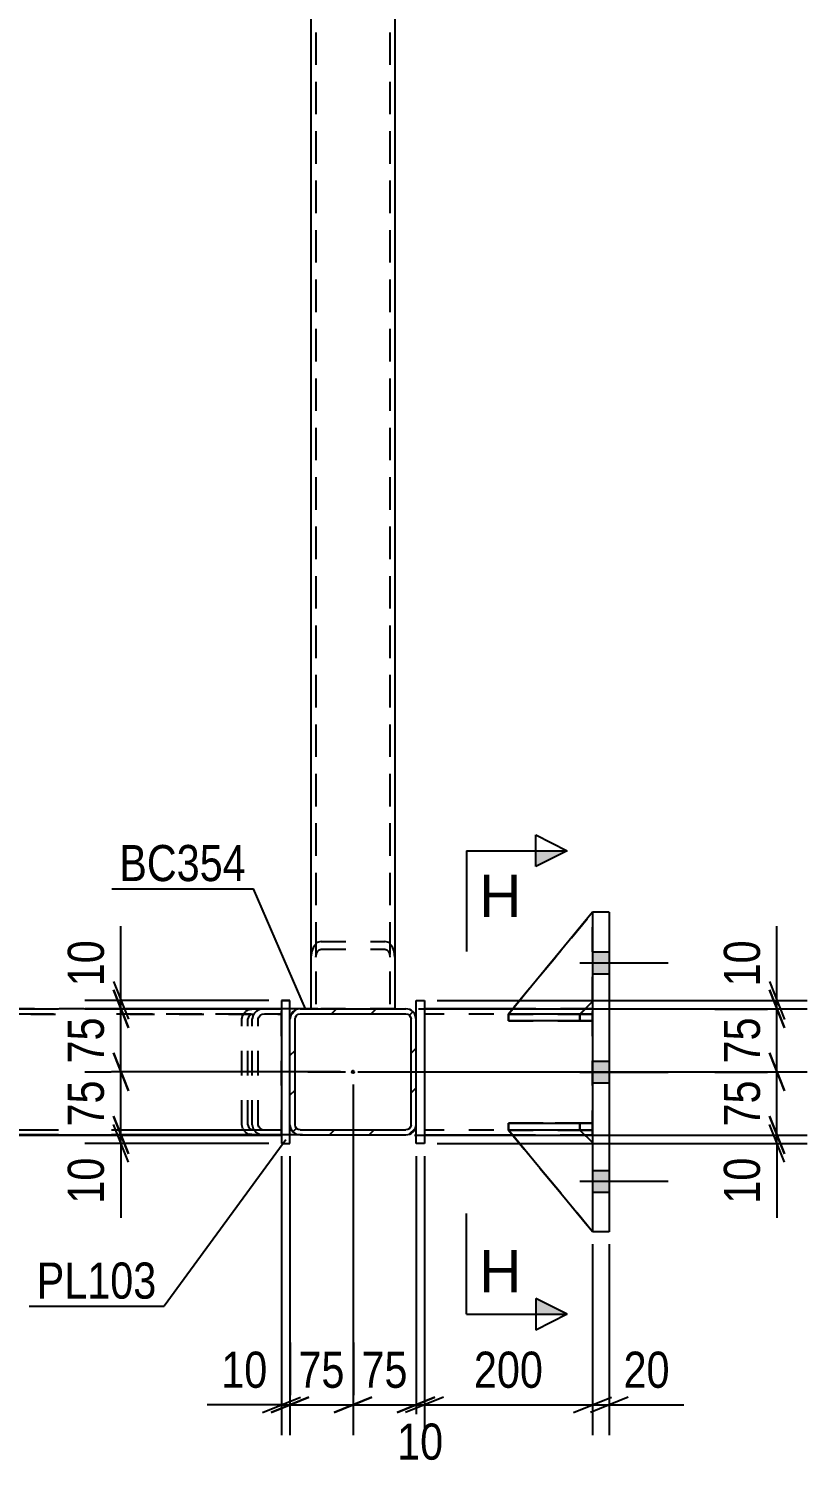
# Model space of a CAD drawing. Header units: millimetres. Extents: x -857 to 332, y -866 to -25.
# Drawn here: x 182.9 to 244.7, y -499.2 to -385.1 of the extents above; entities that cross this region are included whole.
import ezdxf

# ---------------------------------------------------------------- set-up
doc = ezdxf.new("R2010")
doc.units = ezdxf.units.MM
doc.linetypes.add('DXK_LINE_DOT2', pattern=[3.9198, 1.9599, -1.9599])
doc.linetypes.add('DXK_LINE_DOT3', pattern=[5.9187, 2.979, -0.9799, 0.9799, -0.9799])
doc.styles.add('Arial', font='ARIAL.TTF', dxfattribs={"height": 0.2})
doc.styles.add('Arial Narrow', font='ARIALN.TTF', dxfattribs={"height": 0.2})

# ---------------------------------------------------------------- blocks, each defined once
blk = doc.blocks.new('Part-570386455-13842 - 13803')
at = {"color": 7, "linetype": 'DXK_LINE_DOT2'}
for p, q in [((147.64, -462.85), (202.96, -462.85)), ((201.6, -462.85), (201.23, -462.91)), ((202.96, -462.85), (201.6, -462.85)), ((202.96, -472.85), (202.96, -462.85)), ((147.64, -463.25), (202.96, -463.25)), ((200.72, -463.34), (200.64, -463.65)), ((200.64, -472.05), (200.64, -463.65)), ((201.12, -463.65), (201.16, -463.5)), ((201.12, -472.05), (201.12, -463.65)), ((201.16, -463.5), (201.26, -463.37)), ((201.26, -463.37), (201.42, -463.28)), ((201.42, -463.28), (201.6, -463.25)), ((200.64, -472.05), (200.72, -472.36)), ((201.16, -472.2), (201.12, -472.05)), ((201.26, -472.33), (201.16, -472.2)), ((147.64, -472.45), (202.96, -472.45)), ((202.96, -472.85), (147.64, -472.85)), ((201.23, -472.79), (201.6, -472.85)), ((201.26, -472.33), (201.32, -472.36)), ((201.32, -472.36), (201.42, -472.42)), ((201.42, -472.42), (201.6, -472.45)), ((201.6, -472.85), (202.96, -472.85))]:
    blk.add_line(p, q, dxfattribs=at)
for centre, start, end in [((201.51, -463.76), 107.7012, 152.0537), ((201.51, -471.94), 207.9463, 252.2988)]:
    blk.add_arc(centre, 0.895, start, end, dxfattribs=at)
blk = doc.blocks.new('Part-570386455-13860 - 13803')
at = {"color": 7, "linetype": 'DXK_LINE_DOT2'}
for p, q in [((202.96, -462.86), (120.36, -462.86)), ((120.36, -462.86), (120.36, -472.86)), ((202.96, -472.86), (202.96, -462.86)), ((120.36, -463.26), (202.96, -463.26)), ((202.96, -472.46), (120.36, -472.46))]:
    blk.add_line(p, q, dxfattribs=at)
at = {"color": 2, "linetype": 'Continuous'}
blk.add_line((120.36, -472.86), (202.96, -472.86), dxfattribs=at)
blk = doc.blocks.new('Part-570386455-13931 - 13803')
at = {"linetype": 'Continuous'}
h = blk.add_hatch(dxfattribs=at)
h.set_pattern_fill('', scale=0.7, style=0, pattern_type=0)
h.set_pattern_definition([(45, (167.795, -472.6288), (-1.57154, 1.57154), [])])
h.paths.add_polyline_path([(167.79, -463.07), (167.79, -472.63), (167.82, -472.62), (168.03, -472.36), (168.1, -472.05), (168.1, -463.65), (168.03, -463.34), (167.82, -463.08)])
at = {"color": 7, "linetype": 'DXK_LINE_DOT2'}
for p, q in [((162.1, -463.08), (162, -463.34)), ((162.26, -462.91), (162.1, -463.08)), ((162.44, -462.85), (162.26, -462.91)), ((162.44, -462.85), (166.84, -462.85)), ((200.41, -462.91), (200.78, -462.85)), ((202.96, -462.85), (202.96, -472.85)), ((162, -463.34), (161.96, -463.65)), ((161.96, -472.05), (161.96, -463.65)), ((162.2, -463.65), (162.22, -463.5)), ((162.2, -472.05), (162.2, -463.65)), ((162.22, -463.5), (162.27, -463.37)), ((162.27, -463.37), (162.35, -463.28)), ((162.35, -463.28), (162.44, -463.25)), ((162.44, -463.25), (202.96, -463.25)), ((167.47, -463.25), (167.56, -463.28)), ((167.56, -463.28), (167.64, -463.37)), ((167.64, -463.37), (167.69, -463.5)), ((167.69, -463.5), (167.71, -463.65)), ((167.71, -472.05), (167.71, -463.65)), ((199.82, -463.65), (199.89, -463.34)), ((199.82, -472.05), (199.82, -463.65)), ((200.34, -463.5), (200.3, -463.65)), ((200.3, -472.05), (200.3, -463.65)), ((200.44, -463.37), (200.34, -463.5)), ((200.44, -463.37), (200.48, -463.34)), ((200.48, -463.34), (200.59, -463.28)), ((200.59, -463.28), (200.78, -463.25)), ((161.96, -472.05), (162, -472.36)), ((162.22, -472.2), (162.2, -472.05)), ((162.27, -472.33), (162.22, -472.2)), ((167.69, -472.2), (167.64, -472.33)), ((167.71, -472.05), (167.69, -472.2)), ((199.89, -472.36), (199.82, -472.05)), ((200.3, -472.05), (200.34, -472.2)), ((200.34, -472.2), (200.44, -472.33)), ((162, -472.36), (162.1, -472.62)), ((162.1, -472.62), (162.26, -472.79)), ((162.26, -472.79), (162.44, -472.85)), ((162.35, -472.42), (162.27, -472.33)), ((162.44, -472.45), (162.35, -472.42)), ((162.44, -472.45), (167.79, -472.45)), ((162.44, -472.85), (166.84, -472.85)), ((162.44, -472.85), (166.84, -472.85)), ((167.56, -472.42), (167.47, -472.45)), ((167.64, -472.33), (167.56, -472.42)), ((167.65, -472.45), (202.96, -472.45)), ((200.78, -472.85), (200.41, -472.79)), ((200.44, -472.33), (200.48, -472.36)), ((200.48, -472.36), (200.59, -472.42)), ((200.59, -472.42), (200.78, -472.45))]:
    blk.add_line(p, q, dxfattribs=at)
at = {"color": 2, "linetype": 'Continuous'}
for p, q in [((166.84, -462.85), (202.96, -462.85)), ((167.65, -462.91), (167.47, -462.85)), ((167.79, -463.07), (167.65, -462.91)), ((167.79, -472.63), (167.79, -463.07)), ((167.82, -463.08), (167.79, -463.07)), ((168.03, -463.34), (167.82, -463.08)), ((168.1, -463.65), (168.03, -463.34)), ((168.1, -472.05), (168.1, -463.65)), ((168.03, -472.36), (168.1, -472.05)), ((202.96, -472.85), (166.84, -472.85)), ((167.47, -472.85), (167.65, -472.79)), ((167.65, -472.79), (167.79, -472.63)), ((167.79, -472.63), (167.82, -472.62)), ((167.82, -472.62), (168.03, -472.36))]:
    blk.add_line(p, q, dxfattribs=at)
at = {"color": 7, "linetype": 'DXK_LINE_DOT2'}
for centre, start, end in [((200.68, -463.76), 107.7012, 152.0537), ((200.68, -471.94), 207.9463, 252.2988)]:
    blk.add_arc(centre, 0.895, start, end, dxfattribs=at)
blk = doc.blocks.new('Part-570386455-13868 - 13803')
at = {"color": 7, "linetype": 'DXK_LINE_DOT2'}
for p, q in [((205.69, -264.52), (205.69, -462.85)), ((211.56, -264.52), (211.56, -462.85)), ((205.29, -267.82), (205.29, -462.85)), ((211.96, -267.82), (211.96, -462.85)), ((205.36, -458.27), (205.29, -458.74)), ((205.53, -457.87), (205.36, -458.27)), ((205.79, -457.6), (205.53, -457.87)), ((205.69, -458.74), (205.73, -458.5)), ((205.73, -458.5), (205.81, -458.3)), ((206.1, -457.51), (205.79, -457.6)), ((205.81, -458.3), (205.94, -458.17)), ((205.94, -458.17), (206.1, -458.12)), ((206.1, -457.51), (211.16, -457.51)), ((206.1, -458.12), (211.16, -458.12)), ((211.47, -457.6), (211.16, -457.51)), ((211.16, -458.12), (211.31, -458.17)), ((211.31, -458.17), (211.44, -458.3)), ((211.44, -458.3), (211.53, -458.5)), ((211.73, -457.87), (211.47, -457.6)), ((211.53, -458.5), (211.56, -458.74)), ((211.9, -458.27), (211.73, -457.87)), ((211.96, -458.74), (211.9, -458.27)), ((205.29, -462.85), (211.96, -462.85))]:
    blk.add_line(p, q, dxfattribs=at)
blk = doc.blocks.new('Part-570386455-13938 - 13803')
at = {"color": 2, "linetype": 'Continuous'}
for p, q in [((221.3, -462.86), (214.3, -462.86)), ((227.63, -462.86), (227.04, -462.86)), ((221.29, -472.86), (214.3, -472.86)), ((227.63, -472.86), (227.02, -472.86))]:
    blk.add_line(p, q, dxfattribs=at)
at = {"color": 7, "linetype": 'DXK_LINE_DOT2'}
for p, q in [((214.3, -462.86), (214.3, -472.86)), ((227.04, -462.86), (221.3, -462.86)), ((227.63, -472.86), (227.63, -462.86)), ((227.63, -463.26), (214.3, -463.26)), ((227.63, -472.46), (214.3, -472.46)), ((227.02, -472.86), (221.29, -472.86))]:
    blk.add_line(p, q, dxfattribs=at)
at = {"color": 7, "linetype": 'DXK_LINE_DOT3'}
blk.add_line((237.63, -467.86), (204.3, -467.86), dxfattribs=at)
blk = doc.blocks.new('Part-570386455-13878 - 13803')
at = {"linetype": 'Continuous'}
h = blk.add_hatch(dxfattribs=at)
h.set_pattern_fill('', scale=0.7, style=0, pattern_type=0)
h.set_pattern_definition([(45, (204.1222, -462.9112), (-1.57154, 1.57154), [])])
h.paths.add_polyline_path([(204.43, -462.85), (204.12, -462.91), (203.86, -463.08), (203.69, -463.34), (203.63, -463.65), (203.63, -472.05), (203.69, -472.36), (203.86, -472.62), (204.12, -472.79), (204.43, -472.85), (212.83, -472.85), (213.13, -472.79), (213.39, -472.62), (213.57, -472.36), (213.63, -472.05), (213.63, -463.65), (213.57, -463.34), (213.39, -463.08), (213.13, -462.91), (212.83, -462.85)])
h.paths.add_polyline_path([(212.83, -463.25), (212.98, -463.28), (213.11, -463.37), (213.2, -463.5), (213.23, -463.65), (213.23, -472.05), (213.2, -472.2), (213.11, -472.33), (212.98, -472.42), (212.83, -472.45), (204.43, -472.45), (204.28, -472.42), (204.15, -472.33), (204.06, -472.2), (204.03, -472.05), (204.03, -463.65), (204.06, -463.5), (204.15, -463.37), (204.28, -463.28), (204.43, -463.25)])
blk.add_hatch(color=30, dxfattribs=at).paths.add_polyline_path([(208.63, -467.95, -1), (208.63, -467.75, -1)])
at = {"color": 2, "linetype": 'Continuous'}
for p, q in [((204.43, -462.85), (204.12, -462.91)), ((204.43, -462.85), (212.83, -462.85)), ((213.13, -462.91), (212.83, -462.85)), ((203.69, -463.34), (203.63, -463.65)), ((203.63, -472.05), (203.63, -463.65)), ((204.03, -463.65), (204.06, -463.5)), ((204.03, -472.05), (204.03, -463.65)), ((204.06, -463.5), (204.15, -463.37)), ((204.15, -463.37), (204.28, -463.28)), ((204.28, -463.28), (204.43, -463.25)), ((204.43, -463.25), (212.83, -463.25)), ((212.83, -463.25), (212.98, -463.28)), ((212.98, -463.28), (213.11, -463.37)), ((213.11, -463.37), (213.2, -463.5)), ((213.2, -463.5), (213.23, -463.65)), ((213.23, -472.05), (213.23, -463.65)), ((213.63, -463.65), (213.57, -463.34)), ((213.63, -472.05), (213.63, -463.65)), ((203.63, -472.05), (203.69, -472.36)), ((204.06, -472.2), (204.03, -472.05)), ((204.15, -472.33), (204.06, -472.2)), ((213.2, -472.2), (213.11, -472.33)), ((213.23, -472.05), (213.2, -472.2)), ((213.57, -472.36), (213.63, -472.05)), ((204.12, -472.79), (204.43, -472.85)), ((204.28, -472.42), (204.15, -472.33)), ((204.43, -472.45), (204.28, -472.42)), ((204.43, -472.45), (212.83, -472.45)), ((204.43, -472.85), (212.83, -472.85)), ((212.98, -472.42), (212.83, -472.45)), ((212.83, -472.85), (213.13, -472.79)), ((213.11, -472.33), (212.98, -472.42))]:
    blk.add_line(p, q, dxfattribs=at)
at = {"color": 30, "linetype": 'DXK_LINE_DOT3'}
blk.add_line((208.63, -467.85), (208.63, -467.85), dxfattribs=at)
at = {"color": 30, "linetype": 'Continuous'}
blk.add_circle((208.63, -467.85), 0.1, dxfattribs=at)
at = {"color": 2, "linetype": 'Continuous'}
for centre, start, end in [((204.43, -463.65), 112.5, 157.5), ((212.83, -463.65), 22.5, 67.5), ((204.43, -472.05), 202.5, 247.5), ((212.83, -472.05), 292.5, 337.5)]:
    blk.add_arc(centre, 0.8, start, end, dxfattribs=at)
blk = doc.blocks.new('Part-570386455-14010 - 13803')
at = {"color": 2, "linetype": 'Continuous'}
for p, q in [((220.96, -472.46), (220.96, -472.46)), ((226.63, -472.46), (220.96, -472.46)), ((227.63, -480.52), (220.96, -472.46)), ((226.63, -472.46), (226.63, -472.46)), ((226.63, -472.46), (227.63, -473.46))]:
    blk.add_line(p, q, dxfattribs=at)
at = {"color": 7, "linetype": 'DXK_LINE_DOT2'}
for p, q in [((220.96, -472.46), (226.63, -472.46)), ((227.63, -480.52), (220.96, -472.46)), ((226.63, -472.46), (227.63, -473.46)), ((227.63, -473.46), (227.63, -480.52))]:
    blk.add_line(p, q, dxfattribs=at)
blk = doc.blocks.new('Part-570386455-13890 - 13803')
at = {"color": 7, "linetype": 'DXK_LINE_DOT2'}
for p, q in [((205.69, -267.82), (205.69, -462.85)), ((211.56, -267.82), (211.56, -462.85)), ((211.96, -462.85), (205.29, -462.85))]:
    blk.add_line(p, q, dxfattribs=at)
at = {"color": 2, "linetype": 'Continuous'}
for p, q in [((205.29, -282.64), (205.29, -462.85)), ((211.96, -282.64), (211.96, -462.85))]:
    blk.add_line(p, q, dxfattribs=at)
blk = doc.blocks.new('Part-570386455-13967 - 13803')
at = {"color": 2, "linetype": 'Continuous'}
for p, q in [((213.63, -462.19), (214.3, -462.19)), ((213.63, -463.65), (213.63, -462.19)), ((214.3, -462.19), (214.3, -473.52)), ((213.63, -473.52), (213.63, -472.05)), ((214.3, -473.52), (213.63, -473.52))]:
    blk.add_line(p, q, dxfattribs=at)
at = {"color": 7, "linetype": 'DXK_LINE_DOT2'}
blk.add_line((213.63, -472.05), (213.63, -463.65), dxfattribs=at)
blk = doc.blocks.new('Part-570386455-13950 - 13803')
at = {"color": 2, "linetype": 'Continuous'}
for p, q in [((228.96, -455.19), (227.63, -455.19)), ((227.63, -455.19), (227.63, -480.52)), ((228.96, -455.19), (228.96, -480.52)), ((228.96, -480.52), (227.63, -480.52))]:
    blk.add_line(p, q, dxfattribs=at)
blk = doc.blocks.new('Part-570386455-13951 - 13803')
at = {"color": 7, "linetype": 'DXK_LINE_DOT2'}
for p, q in [((220.96, -463.79), (220.96, -463.26)), ((220.96, -463.26), (226.63, -463.26)), ((227.63, -463.26), (220.96, -463.26)), ((226.63, -463.79), (220.96, -463.79)), ((220.96, -463.79), (227.63, -463.79)), ((226.63, -463.79), (226.63, -463.26)), ((226.63, -463.26), (227.63, -463.26)), ((227.63, -463.79), (226.63, -463.79)), ((227.63, -463.79), (227.63, -463.26)), ((227.63, -463.79), (227.63, -463.79))]:
    blk.add_line(p, q, dxfattribs=at)
blk = doc.blocks.new('Part-570386455-13952 - 13803')
at = {"color": 7, "linetype": 'DXK_LINE_DOT2'}
for p, q in [((220.96, -472.46), (220.96, -471.92)), ((220.96, -471.92), (226.63, -471.92)), ((227.63, -471.92), (220.96, -471.92)), ((226.63, -472.46), (226.63, -471.92)), ((226.63, -471.92), (227.63, -471.92)), ((227.63, -472.46), (227.63, -471.92)), ((226.63, -472.46), (220.96, -472.46)), ((220.96, -472.46), (227.63, -472.46)), ((227.63, -472.46), (226.63, -472.46)), ((227.63, -472.46), (227.63, -472.46))]:
    blk.add_line(p, q, dxfattribs=at)
blk = doc.blocks.new('Part-570386455-13953 - 13803')
at = {"color": 2, "linetype": 'Continuous'}
for p, q in [((220.97, -463.26), (220.96, -463.26)), ((220.96, -463.26), (220.96, -463.79)), ((227.63, -463.79), (220.96, -463.79)), ((227.63, -463.26), (221.51, -463.26)), ((227.63, -463.26), (227.63, -463.26)), ((227.63, -463.26), (227.63, -463.79)), ((227.63, -463.79), (227.63, -463.79))]:
    blk.add_line(p, q, dxfattribs=at)
at = {"color": 7, "linetype": 'DXK_LINE_DOT2'}
for p, q in [((220.96, -463.79), (226.63, -463.79)), ((221.51, -463.26), (220.97, -463.26)), ((226.63, -463.26), (220.97, -463.26)), ((226.63, -463.26), (227.63, -463.26)), ((226.63, -463.26), (226.63, -463.79)), ((226.63, -463.79), (227.63, -463.79)), ((227.63, -463.26), (227.63, -463.79))]:
    blk.add_line(p, q, dxfattribs=at)
blk = doc.blocks.new('Part-570386455-13962 - 13803')
at = {"color": 2, "linetype": 'Continuous'}
for p, q in [((202.96, -462.18), (203.63, -462.18)), ((202.96, -462.18), (202.96, -473.52)), ((203.63, -463.65), (203.63, -462.18)), ((203.63, -473.52), (203.63, -472.05)), ((202.96, -473.52), (203.63, -473.52))]:
    blk.add_line(p, q, dxfattribs=at)
at = {"color": 7, "linetype": 'DXK_LINE_DOT2'}
for p, q in [((203.63, -462.18), (202.96, -462.18)), ((203.63, -462.18), (203.63, -462.18)), ((203.63, -472.05), (203.63, -463.65)), ((202.96, -473.52), (203.63, -473.52))]:
    blk.add_line(p, q, dxfattribs=at)
blk = doc.blocks.new('Part-570386455-13964 - 13803')
at = {"color": 2, "linetype": 'Continuous'}
for p, q in [((220.96, -471.92), (227.63, -471.92)), ((220.96, -471.92), (220.96, -472.46)), ((227.63, -471.92), (227.63, -471.92)), ((227.63, -471.92), (227.63, -472.46)), ((227.63, -472.46), (220.96, -472.46)), ((227.63, -472.46), (227.63, -472.46))]:
    blk.add_line(p, q, dxfattribs=at)
at = {"color": 7, "linetype": 'DXK_LINE_DOT2'}
for p, q in [((226.63, -471.92), (220.96, -471.92)), ((227.63, -471.92), (226.63, -471.92)), ((226.63, -471.92), (226.63, -472.46)), ((227.63, -471.92), (227.63, -472.46)), ((220.96, -472.46), (226.63, -472.46)), ((226.63, -472.46), (227.63, -472.46))]:
    blk.add_line(p, q, dxfattribs=at)
blk = doc.blocks.new('Part-570386455-14011 - 13803')
at = {"color": 7, "linetype": 'DXK_LINE_DOT2'}
for p, q in [((220.96, -472.46), (226.63, -472.46)), ((227.63, -480.52), (220.96, -472.46)), ((220.96, -472.46), (220.96, -472.46)), ((226.63, -472.46), (220.96, -472.46)), ((220.96, -472.46), (227.63, -480.52)), ((226.63, -472.46), (227.63, -473.46)), ((226.63, -472.46), (226.63, -472.46)), ((227.63, -473.46), (226.63, -472.46)), ((227.63, -473.46), (227.63, -480.52))]:
    blk.add_line(p, q, dxfattribs=at)
blk = doc.blocks.new('Part-570386455-14012 - 13803')
at = {"color": 2, "linetype": 'Continuous'}
for p, q in [((227.63, -455.19), (220.96, -463.26)), ((226.64, -463.26), (227.63, -462.26)), ((221.51, -463.26), (220.96, -463.26)), ((220.96, -463.26), (220.96, -463.26))]:
    blk.add_line(p, q, dxfattribs=at)
at = {"color": 7, "linetype": 'DXK_LINE_DOT2'}
for p, q in [((220.96, -463.26), (227.63, -455.19)), ((227.63, -462.26), (227.63, -455.19)), ((226.63, -463.26), (227.63, -462.26)), ((226.63, -463.26), (220.96, -463.26)), ((226.63, -463.26), (221.51, -463.26)), ((226.63, -463.26), (226.64, -463.26)), ((226.63, -463.26), (226.63, -463.26))]:
    blk.add_line(p, q, dxfattribs=at)
blk = doc.blocks.new('Part-570386455-14013 - 13803')
at = {"color": 7, "linetype": 'DXK_LINE_DOT2'}
for p, q in [((227.63, -455.19), (220.96, -463.26)), ((220.96, -463.26), (227.63, -455.19)), ((227.63, -462.26), (227.63, -455.19)), ((226.63, -463.26), (227.63, -462.26)), ((226.63, -463.26), (227.63, -462.26)), ((220.96, -463.26), (226.63, -463.26)), ((220.96, -463.26), (220.96, -463.26)), ((226.63, -463.26), (220.96, -463.26)), ((226.63, -463.26), (226.63, -463.26))]:
    blk.add_line(p, q, dxfattribs=at)
blk = doc.blocks.new('Bolt-570386455-14024 - 13803')
at = {"linetype": 'Continuous'}
for points in [[(228.96, -460.06), (228.96, -458.32), (227.63, -458.32), (227.63, -460.06)], [(228.96, -460.06), (228.96, -458.32), (227.63, -458.32), (227.63, -460.06)], [(228.96, -460.06), (228.96, -458.32), (227.63, -458.32), (227.63, -460.06)], [(228.96, -468.72), (228.96, -466.99), (227.63, -466.99), (227.63, -468.72)], [(228.96, -468.72), (228.96, -466.99), (227.63, -466.99), (227.63, -468.72)], [(228.96, -477.39), (228.96, -475.66), (227.63, -475.66), (227.63, -477.39)], [(228.96, -477.39), (228.96, -475.66), (227.63, -475.66), (227.63, -477.39)], [(228.96, -477.39), (228.96, -475.66), (227.63, -475.66), (227.63, -477.39)]]:
    blk.add_hatch(color=1, dxfattribs=at).paths.add_polyline_path(points)
at = {"color": 1, "linetype": 'Continuous'}
for p, q in [((227.63, -458.32), (228.96, -458.32)), ((227.63, -458.32), (228.96, -458.32)), ((227.63, -458.32), (228.96, -458.32)), ((226.63, -459.19), (233.63, -459.19)), ((226.63, -459.19), (233.63, -459.19)), ((226.63, -459.19), (233.63, -459.19)), ((227.63, -460.06), (228.96, -460.06)), ((227.63, -460.06), (228.96, -460.06)), ((227.63, -460.06), (228.96, -460.06)), ((227.63, -466.99), (228.96, -466.99)), ((227.63, -466.99), (228.96, -466.99)), ((226.63, -467.86), (233.63, -467.86)), ((226.63, -467.86), (233.63, -467.86)), ((227.63, -468.72), (228.96, -468.72)), ((227.63, -468.72), (228.96, -468.72)), ((227.63, -475.66), (228.96, -475.66)), ((227.63, -475.66), (228.96, -475.66)), ((227.63, -475.66), (228.96, -475.66)), ((226.63, -476.52), (233.63, -476.52)), ((226.63, -476.52), (233.63, -476.52)), ((226.63, -476.52), (233.63, -476.52)), ((227.63, -477.39), (228.96, -477.39)), ((227.63, -477.39), (228.96, -477.39)), ((227.63, -477.39), (228.96, -477.39))]:
    blk.add_line(p, q, dxfattribs=at)
blk = doc.blocks.new('StraightDimension-570386455-14648 - 13803')
at = {"color": 7, "linetype": 'Continuous'}
for p, q in [((227.63, -481.52), (227.63, -496.65)), ((228.96, -481.52), (228.96, -496.65)), ((226.13, -494.85), (229.13, -493.65)), ((230.46, -493.65), (227.46, -494.85)), ((227.63, -494.25), (228.96, -494.25)), ((228.96, -494.25), (234.87, -494.25)), ((228.96, -494.25), (234.87, -494.25))]:
    blk.add_line(p, q, dxfattribs=at)
at = {"color": 0}
blk.add_wipeout([(234.34, -493.5), (234.34, -489.3), (229.49, -489.3), (229.49, -493.5)], dxfattribs=at)
at = {"color": 3, "style": 'Arial Narrow'}
blk.add_text('20', height=2.863, dxfattribs=at).set_placement((230.09, -492.9))
blk = doc.blocks.new('StraightDimension-570386455-14588 - 13803')
at = {"color": 7, "linetype": 'Continuous'}
for p, q in [((208.63, -468.85), (208.63, -496.65)), ((213.63, -474.52), (213.63, -496.65)), ((207.13, -494.85), (210.13, -493.65)), ((215.13, -493.65), (212.13, -494.85)), ((208.63, -494.25), (213.63, -494.25))]:
    blk.add_line(p, q, dxfattribs=at)
at = {"color": 0}
blk.add_wipeout([(213.56, -493.5), (213.56, -489.3), (208.7, -489.3), (208.7, -493.5)], dxfattribs=at)
at = {"color": 3, "style": 'Arial Narrow'}
blk.add_text('75', height=2.863, dxfattribs=at).set_placement((209.3, -492.9))
blk = doc.blocks.new('StraightDimension-570386455-14605 - 13803')
at = {"color": 7, "linetype": 'Continuous'}
for p, q in [((208.63, -468.85), (208.63, -496.65)), ((203.63, -474.52), (203.63, -496.65)), ((202.13, -494.85), (205.13, -493.65)), ((210.13, -493.65), (207.13, -494.85)), ((203.63, -494.25), (208.63, -494.25))]:
    blk.add_line(p, q, dxfattribs=at)
at = {"color": 0}
blk.add_wipeout([(208.56, -493.5), (208.56, -489.3), (203.7, -489.3), (203.7, -493.5)], dxfattribs=at)
at = {"color": 3, "style": 'Arial Narrow'}
blk.add_text('75', height=2.863, dxfattribs=at).set_placement((204.3, -492.9))
blk = doc.blocks.new('StraightDimension-570386455-14622 - 13803')
at = {"color": 7, "linetype": 'Continuous'}
for p, q in [((213.63, -474.52), (213.63, -497.1)), ((214.3, -474.52), (214.3, -497.1)), ((212.13, -494.85), (215.13, -493.65)), ((215.8, -493.65), (212.8, -494.85)), ((213.63, -494.25), (214.3, -494.25))]:
    blk.add_line(p, q, dxfattribs=at)
at = {"color": 0}
blk.add_wipeout([(216.39, -499.2), (216.39, -495), (211.53, -495), (211.53, -499.2)], dxfattribs=at)
at = {"color": 3, "style": 'Arial Narrow'}
blk.add_text('10', height=2.863, dxfattribs=at).set_placement((212.13, -498.6))
blk = doc.blocks.new('StraightDimension-570386455-14632 - 13803')
at = {"color": 7, "linetype": 'Continuous'}
for p, q in [((214.3, -474.52), (214.3, -496.65)), ((227.63, -481.52), (227.63, -496.65)), ((215.8, -493.65), (212.8, -494.85)), ((226.13, -494.85), (229.13, -493.65)), ((214.3, -494.25), (227.63, -494.25))]:
    blk.add_line(p, q, dxfattribs=at)
at = {"color": 0}
blk.add_wipeout([(224.3, -493.5), (224.3, -489.3), (217.62, -489.3), (217.62, -493.5)], dxfattribs=at)
at = {"color": 3, "style": 'Arial Narrow'}
blk.add_text('200', height=2.863, dxfattribs=at).set_placement((218.22, -492.9))
blk = doc.blocks.new('StraightDimension-570386455-14664 - 13803')
at = {"color": 7, "linetype": 'Continuous'}
for p, q in [((202.96, -474.52), (202.96, -496.65)), ((203.63, -474.52), (203.63, -496.65)), ((201.46, -494.85), (204.46, -493.65)), ((205.13, -493.65), (202.13, -494.85)), ((202.96, -494.25), (197.06, -494.25)), ((202.96, -494.25), (197.06, -494.25)), ((202.96, -494.25), (203.63, -494.25))]:
    blk.add_line(p, q, dxfattribs=at)
at = {"color": 0}
blk.add_wipeout([(202.44, -493.5), (202.44, -489.3), (197.58, -489.3), (197.58, -493.5)], dxfattribs=at)
at = {"color": 3, "style": 'Arial Narrow'}
blk.add_text('10', height=2.863, dxfattribs=at).set_placement((198.18, -492.9))
blk = doc.blocks.new('StraightDimension-570386455-14689 - 13803')
at = {"color": 7, "linetype": 'Continuous'}
for p, q in [((241.66, -471.36), (242.86, -474.36)), ((242.86, -475.02), (241.66, -472.02)), ((213.52, -472.86), (244.66, -472.86)), ((242.26, -473.52), (242.26, -472.86)), ((215.3, -473.52), (244.66, -473.52)), ((242.26, -473.52), (242.26, -479.43)), ((242.26, -473.52), (242.26, -479.43))]:
    blk.add_line(p, q, dxfattribs=at)
at = {"color": 0}
blk.add_wipeout([(241.51, -474.05), (237.31, -474.05), (237.31, -478.9), (241.51, -478.9)], dxfattribs=at)
at = {"color": 3, "style": 'Arial Narrow'}
blk.add_text('10', height=2.863, rotation=90.0002, dxfattribs=at).set_placement((240.91, -478.3))
blk = doc.blocks.new('StraightDimension-570386455-14699 - 13803')
at = {"color": 7, "linetype": 'Continuous'}
for p, q in [((241.66, -466.35), (242.86, -469.35)), ((209.63, -467.85), (244.66, -467.85)), ((242.26, -472.86), (242.26, -467.85)), ((242.86, -474.36), (241.66, -471.36)), ((213.52, -472.86), (244.66, -472.86))]:
    blk.add_line(p, q, dxfattribs=at)
at = {"color": 0}
blk.add_wipeout([(241.51, -467.93), (237.31, -467.93), (237.31, -472.78), (241.51, -472.78)], dxfattribs=at)
at = {"color": 3, "style": 'Arial Narrow'}
blk.add_text('75', height=2.863, rotation=90.0002, dxfattribs=at).set_placement((240.91, -472.18))
blk = doc.blocks.new('StraightDimension-570386455-14716 - 13803')
at = {"color": 7, "linetype": 'Continuous'}
for p, q in [((241.66, -461.35), (242.86, -464.35)), ((213.83, -462.85), (244.66, -462.85)), ((242.26, -467.85), (242.26, -462.85)), ((242.86, -469.35), (241.66, -466.35)), ((209.63, -467.85), (244.66, -467.85))]:
    blk.add_line(p, q, dxfattribs=at)
at = {"color": 0}
blk.add_wipeout([(241.51, -462.92), (237.31, -462.92), (237.31, -467.78), (241.51, -467.78)], dxfattribs=at)
at = {"color": 3, "style": 'Arial Narrow'}
blk.add_text('75', height=2.863, rotation=90.0002, dxfattribs=at).set_placement((240.91, -467.18))
blk = doc.blocks.new('StraightDimension-570386455-14733 - 13803')
at = {"color": 7, "linetype": 'Continuous'}
for p, q in [((242.26, -462.19), (242.26, -456.28)), ((242.26, -462.19), (242.26, -456.28)), ((241.66, -460.69), (242.86, -463.69)), ((242.86, -464.35), (241.66, -461.35)), ((213.83, -462.85), (244.66, -462.85)), ((215.3, -462.19), (244.66, -462.19)), ((242.26, -462.85), (242.26, -462.19))]:
    blk.add_line(p, q, dxfattribs=at)
at = {"color": 0}
blk.add_wipeout([(241.51, -456.81), (237.31, -456.81), (237.31, -461.67), (241.51, -461.67)], dxfattribs=at)
at = {"color": 3, "style": 'Arial Narrow'}
blk.add_text('10', height=2.863, rotation=90.0002, dxfattribs=at).set_placement((240.91, -461.07))
blk = doc.blocks.new('StraightDimension-570386455-14744 - 13803')
at = {"color": 7, "linetype": 'Continuous'}
for p, q in [((189.62, -471.35), (190.82, -474.35)), ((190.82, -475.02), (189.62, -472.02)), ((204.62, -472.85), (187.37, -472.85)), ((190.22, -473.52), (190.22, -472.85)), ((201.96, -473.52), (187.37, -473.52)), ((190.22, -473.52), (190.22, -479.42)), ((190.22, -473.52), (190.22, -479.42))]:
    blk.add_line(p, q, dxfattribs=at)
at = {"color": 0}
blk.add_wipeout([(189.47, -474.04), (185.27, -474.04), (185.27, -478.9), (189.47, -478.9)], dxfattribs=at)
at = {"color": 3, "style": 'Arial Narrow'}
blk.add_text('10', height=2.863, rotation=90.0002, dxfattribs=at).set_placement((188.87, -478.3))
blk = doc.blocks.new('StraightDimension-570386455-14754 - 13803')
at = {"color": 7, "linetype": 'Continuous'}
for p, q in [((189.62, -466.35), (190.82, -469.35)), ((207.63, -467.85), (187.37, -467.85)), ((190.22, -472.85), (190.22, -467.85)), ((190.82, -474.35), (189.62, -471.35)), ((204.62, -472.85), (187.37, -472.85))]:
    blk.add_line(p, q, dxfattribs=at)
at = {"color": 0}
blk.add_wipeout([(189.47, -467.92), (185.27, -467.92), (185.27, -472.78), (189.47, -472.78)], dxfattribs=at)
at = {"color": 3, "style": 'Arial Narrow'}
blk.add_text('75', height=2.863, rotation=90.0002, dxfattribs=at).set_placement((188.87, -472.18))
blk = doc.blocks.new('StraightDimension-570386455-14771 - 13803')
at = {"color": 7, "linetype": 'Continuous'}
for p, q in [((189.62, -461.35), (190.82, -464.35)), ((205.85, -462.85), (187.37, -462.85)), ((190.22, -467.85), (190.22, -462.85)), ((190.82, -469.35), (189.62, -466.35)), ((207.63, -467.85), (187.37, -467.85))]:
    blk.add_line(p, q, dxfattribs=at)
at = {"color": 0}
blk.add_wipeout([(189.47, -462.92), (185.27, -462.92), (185.27, -467.78), (189.47, -467.78)], dxfattribs=at)
at = {"color": 3, "style": 'Arial Narrow'}
blk.add_text('75', height=2.863, rotation=90.0002, dxfattribs=at).set_placement((188.87, -467.18))
blk = doc.blocks.new('StraightDimension-570386455-14790 - 13803')
at = {"color": 7, "linetype": 'Continuous'}
for p, q in [((190.22, -462.18), (190.22, -456.28)), ((190.22, -462.18), (190.22, -456.28)), ((189.62, -460.68), (190.82, -463.68)), ((190.82, -464.35), (189.62, -461.35)), ((201.96, -462.18), (187.37, -462.18)), ((205.85, -462.85), (187.37, -462.85)), ((190.22, -462.85), (190.22, -462.18))]:
    blk.add_line(p, q, dxfattribs=at)
at = {"color": 0}
blk.add_wipeout([(189.47, -456.8), (185.27, -456.8), (185.27, -461.66), (189.47, -461.66)], dxfattribs=at)
at = {"color": 3, "style": 'Arial Narrow'}
blk.add_text('10', height=2.863, rotation=90.0002, dxfattribs=at).set_placement((188.87, -461.06))
blk = doc.blocks.new('Mark-570386455-13874 - 13803')
at = {"color": 30, "linetype": 'Continuous'}
for p in [(189.49, -453.32), (204.87, -462.85)]:
    blk.add_line(p, (200.74, -453.32), dxfattribs=at)
at = {"color": 0}
blk.add_wipeout([(200.14, -452.72), (200.14, -449.72), (190.09, -449.72), (190.09, -452.72)], dxfattribs=at)
blk.add_wipeout([(200.14, -452.72), (200.14, -449.72), (190.09, -449.72), (190.09, -452.72)], dxfattribs=at)
at = {"color": 3, "style": 'Arial Narrow'}
blk.add_text('BC354', height=2.863, dxfattribs=at).set_placement((190.09, -452.72))
blk = doc.blocks.new('Mark-570386455-13958 - 13803')
at = {"color": 30, "linetype": 'Continuous'}
for p in [(203.3, -473.24), (182.94, -486.43)]:
    blk.add_line(p, (193.65, -486.43), dxfattribs=at)
at = {"color": 0}
blk.add_wipeout([(193.05, -485.83), (193.05, -482.83), (183.54, -482.83), (183.54, -485.83)], dxfattribs=at)
blk.add_wipeout([(193.05, -485.83), (193.05, -482.83), (183.54, -482.83), (183.54, -485.83)], dxfattribs=at)
at = {"color": 3, "style": 'Arial Narrow'}
blk.add_text('PL103', height=2.863, dxfattribs=at).set_placement((183.54, -485.83))
blk = doc.blocks.new('SectionMark-570386455-14845 - 13803')
at = {"linetype": 'Continuous'}
for points in [[(223.13, -451.56), (223.13, -450.31), (225.63, -450.31)], [(223.13, -487.07), (223.13, -485.82), (225.63, -487.07)]]:
    blk.add_hatch(color=6, dxfattribs=at).paths.add_polyline_path(points)
at = {"color": 6, "linetype": 'Continuous'}
for p, q in [((223.13, -451.56), (223.13, -449.06)), ((223.13, -449.06), (225.63, -450.31)), ((217.63, -450.31), (217.63, -458.31)), ((217.63, -450.31), (225.63, -450.31)), ((225.63, -450.31), (223.13, -451.56)), ((217.63, -487.07), (217.63, -479.07)), ((225.63, -487.07), (223.13, -485.82)), ((223.13, -485.82), (223.13, -488.32)), ((217.63, -487.07), (225.63, -487.07)), ((225.63, -487.07), (223.13, -488.32))]:
    blk.add_line(p, q, dxfattribs=at)
at = {"color": 0, "linetype": 'Continuous'}
for points in [[(222, -455.56), (222, -452.06), (218.63, -452.06), (218.63, -455.56)], [(222, -485.32), (222, -481.82), (218.63, -481.82), (218.63, -485.32)]]:
    blk.add_wipeout(points, dxfattribs=at)
at = {"color": 3, "linetype": 'Continuous', "style": 'Arial'}
for p in [(218.63, -455.56), (218.63, -485.32)]:
    blk.add_text('H', height=3.34, dxfattribs=at).set_placement(p)

msp = doc.modelspace()

# ---------------------------------------------------------------- block references
for name in ['Part-570386455-13868 - 13803', 'Part-570386455-13890 - 13803', 'Part-570386455-14012 - 13803', 'Part-570386455-14013 - 13803', 'Part-570386455-13950 - 13803', 'Bolt-570386455-14024 - 13803', 'Part-570386455-13860 - 13803', 'Part-570386455-13842 - 13803', 'Part-570386455-13931 - 13803', 'Part-570386455-13962 - 13803', 'Part-570386455-13878 - 13803', 'Part-570386455-13938 - 13803', 'Part-570386455-13967 - 13803', 'Part-570386455-13951 - 13803', 'Part-570386455-13953 - 13803', 'Part-570386455-13952 - 13803', 'Part-570386455-13964 - 13803', 'Part-570386455-14010 - 13803', 'Part-570386455-14011 - 13803', 'StraightDimension-570386455-14648 - 13803']:
    msp.add_blockref(name, (0, 0))

# ---------------------------------------------------------------- next in the draw order: block references
msp.add_blockref('StraightDimension-570386455-14588 - 13803', (0, 0))

# ---------------------------------------------------------------- next in the draw order: block references
for name in ['StraightDimension-570386455-14605 - 13803', 'StraightDimension-570386455-14622 - 13803']:
    msp.add_blockref(name, (0, 0))

# ---------------------------------------------------------------- next in the draw order: block references
for name in ['StraightDimension-570386455-14664 - 13803', 'StraightDimension-570386455-14632 - 13803']:
    msp.add_blockref(name, (0, 0))

# ---------------------------------------------------------------- next in the draw order: block references
for name in ['StraightDimension-570386455-14744 - 13803', 'StraightDimension-570386455-14689 - 13803']:
    msp.add_blockref(name, (0, 0))

# ---------------------------------------------------------------- next in the draw order: block references
for name in ['StraightDimension-570386455-14754 - 13803', 'StraightDimension-570386455-14699 - 13803']:
    msp.add_blockref(name, (0, 0))

# ---------------------------------------------------------------- next in the draw order: block references
for name in ['StraightDimension-570386455-14771 - 13803', 'StraightDimension-570386455-14716 - 13803', 'Mark-570386455-13958 - 13803']:
    msp.add_blockref(name, (0, 0))

# ---------------------------------------------------------------- next in the draw order: block references
for name in ['StraightDimension-570386455-14790 - 13803', 'StraightDimension-570386455-14733 - 13803']:
    msp.add_blockref(name, (0, 0))

# ---------------------------------------------------------------- next in the draw order: block references
for name in ['SectionMark-570386455-14845 - 13803', 'Mark-570386455-13874 - 13803']:
    msp.add_blockref(name, (0, 0))

doc.saveas('drawing.dxf')
